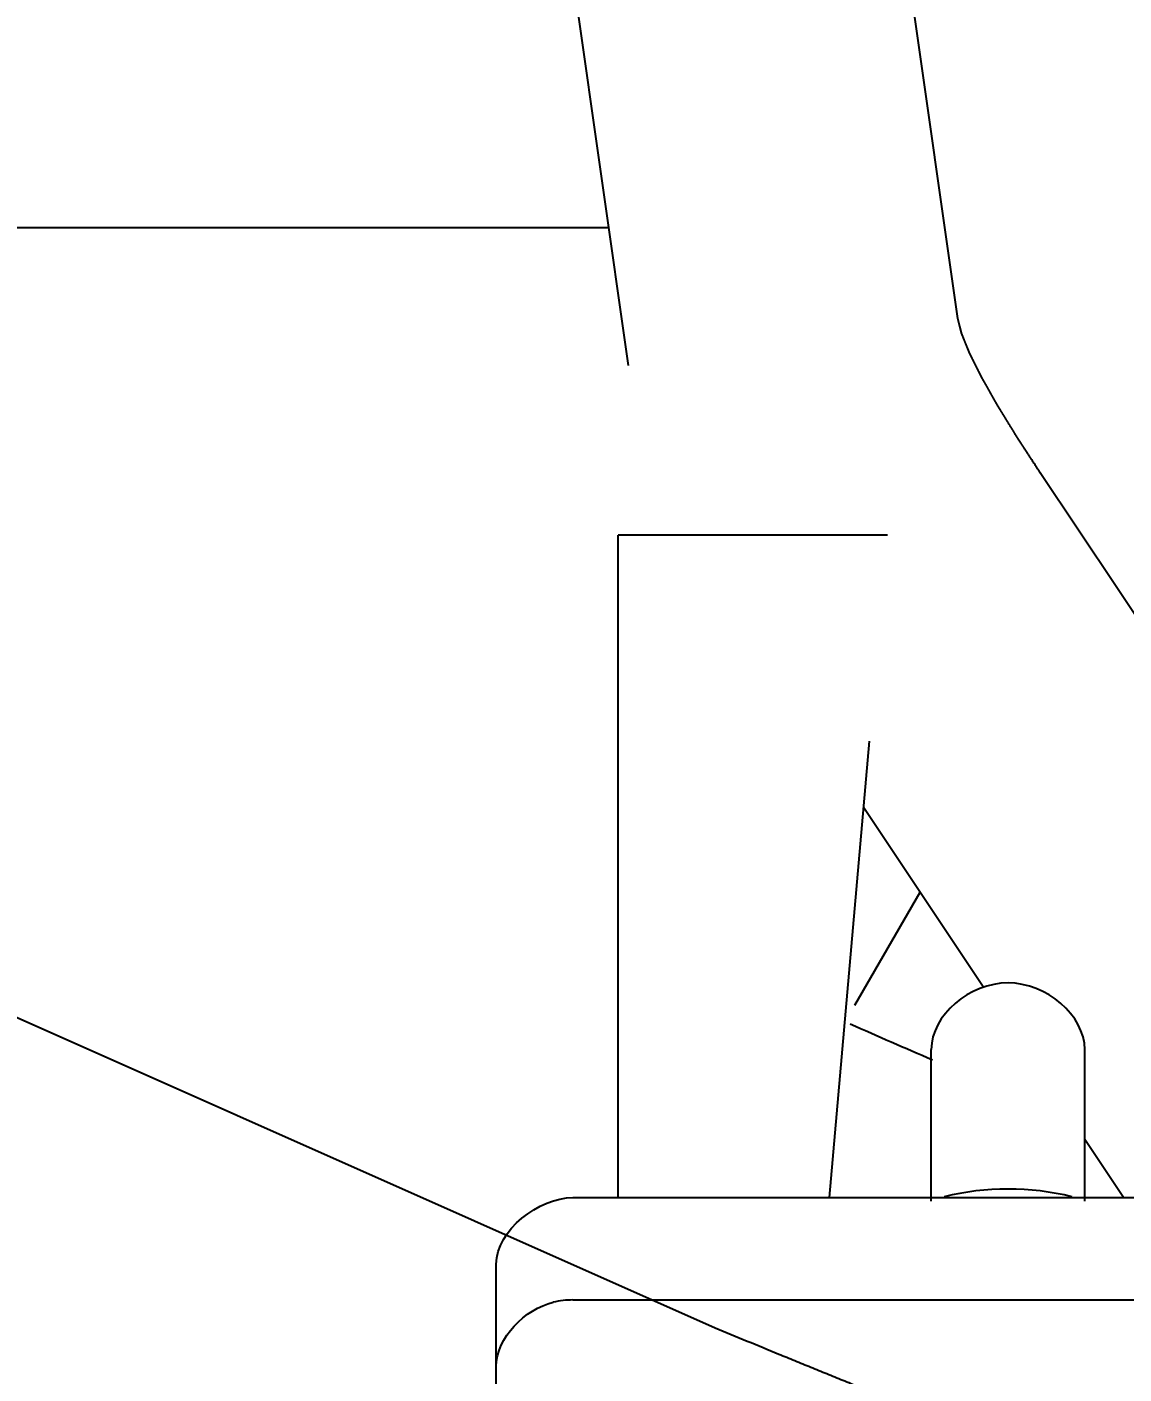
# Model space of a CAD drawing. Header units: millimetres. Extents: x 9130 to 9550, y -18883 to -17651.
# Drawn here: x 9353.1834 to 9353.3978, y -18046.4203 to -18046.1573 of the extents above; entities that cross this region are included whole.
import ezdxf

# ---------------------------------------------------------------- set-up
doc = ezdxf.new("R2010")
doc.units = ezdxf.units.MM
doc.linetypes.add('CENTER', pattern=[2, 1.25, -0.25, 0.25, -0.25])
for name, color, linetype in [('09__COSM', 7, 'Continuous'), ('2630768_VG06DXF_CONTINUOUS_LINE', 7, 'Continuous'), ('3884027_DKREDXF_CONTINUOUS_LINE', 7, 'Continuous'), ('DEFAULT_1', 7, 'CENTER')]:
    doc.layers.add(name, color=color, linetype=linetype)
doc.styles.add('KOTE ZA MONNTAZU', font='simplex.shx', dxfattribs={"width": 0.7, "oblique": 8, "height": 3})
doc.dimstyles.new('KOTE ZA MONTAZU u cm', dxfattribs={"dimscale": 0, "dimtxt": 1.5, "dimasz": 1.5, "dimexe": 0.8, "dimexo": 0.1, "dimgap": 1, "dimtad": 1, "dimdec": 1, "dimlfac": 10, "dimzin": 12, "dimdsep": 46, "dimtxsty": 'KOTE ZA MONNTAZU', "dimcen": 1.5, "dimclrt": 1, "dimadec": 0, "dimazin": 0, "dimtfac": 1, "dimtdec": 1, "dimtmove": 0, "dimatfit": 3, "dimfxl": 1, "dimtolj": 2, "dimtzin": 0, "dimarcsym": 0})

# ---------------------------------------------------------------- blocks, each defined once
blk = doc.blocks.new('*D1102')
at = {"color": 0, "lineweight": -2, "transparency": 16777216}
for p, q in [((9345.409900719793, -18047.62649770107), (9345.409900719793, -18048.7073860062)), ((9359.40990071979, -18047.62649770108), (9359.40990071979, -18048.7073860062)), ((9346.009900719793, -18048.5073860062), (9358.809900719789, -18048.5073860062))]:
    blk.add_line(p, q, dxfattribs=at)
at = {"color": 0, "transparency": 16777216}
for points in [[(9346.009900719793, -18048.4073860062), (9346.009900719793, -18048.6073860062), (9345.409900719793, -18048.5073860062)], [(9358.809900719789, -18048.4073860062), (9358.809900719789, -18048.6073860062), (9359.40990071979, -18048.5073860062)]]:
    blk.add_solid(points, dxfattribs=at)
at = {"layer": 'Defpoints', "color": 0, "transparency": 16777216}
for p in [(9345.409900719793, -18047.52649770107), (9359.40990071979, -18047.52649770108), (9359.40990071979, -18048.5073860062)]:
    blk.add_point(p, dxfattribs=at)
at = {"color": 1, "transparency": 16777216, "insert": (9352.40990071979, -18047.7073860062), "char_height": 3, "width": 6.92318780531059, "attachment_point": 5, "style": 'KOTE ZA MONNTAZU'}
blk.add_mtext('\\A2;{\\H0.4x;140 cm}', dxfattribs=at)

msp = doc.modelspace()

# ---------------------------------------------------------------- linework, layer by layer
at = {"layer": '09__COSM', "color": 2, "linetype": 'CENTER'}
for p, q in [((9353.36529784385, -18046.21419162647), (9353.321465108604, -18045.90736247976)), ((9352.666384425936, -18046.12179770107), (9353.317883595055, -18046.41135288735)), ((9353.494113379575, -18046.41339113153), (9353.381396370258, -18046.24431561755))]:
    msp.add_line(p, q, dxfattribs=at)
for points, knots in [([(9353.381396370258, -18046.24431561755), (9353.380852774402, -18046.24348168827), (9353.38003740593, -18046.24223081136), (9353.37895014672, -18046.24056290742), (9353.378270820644, -18046.23952060924), (9353.377726878856, -18046.23868644744), (9353.377388012092, -18046.23816583357), (9353.37714860717, -18046.23779992633), (9353.377015243621, -18046.23759314821), (9353.376894834031, -18046.23739507722), (9353.376739894344, -18046.23714451237), (9353.376371683147, -18046.23654560604), (9353.375817837945, -18046.2356462202), (9353.375080241096, -18046.2344476143), (9353.374465416147, -18046.23344868326), (9353.373973510652, -18046.23264947353), (9353.373666264017, -18046.23215017606), (9353.37342001177, -18046.23175025364), (9353.373267144312, -18046.23150140895), (9353.373158052202, -18046.23132499932), (9353.373098975886, -18046.23122766464), (9353.37305218816, -18046.23114340508), (9353.372989495912, -18046.23103360373), (9353.372891539713, -18046.23086042347), (9353.372768289339, -18046.2306430915), (9353.372571538732, -18046.23029583913), (9353.372325446051, -18046.22986160935), (9353.372030201072, -18046.22934060411), (9353.371734938204, -18046.22881957983), (9353.371439680663, -18046.22829856122), (9353.371144419698, -18046.22777753895), (9353.370849167108, -18046.22725652565), (9353.370603098227, -18046.22682232107), (9353.37040629906, -18046.2264750173), (9353.370258546905, -18046.2262143759), (9353.370135906074, -18046.22599769503), (9353.370049103805, -18046.22584499735), (9353.370000991612, -18046.22575933584), (9353.369960712642, -18046.22569059853), (9353.36993646842, -18046.22563902881), (9353.36989854969, -18046.22556428094), (9353.369834797848, -18046.2254362622), (9353.369742361372, -18046.22525191962), (9353.369632020762, -18046.22503133289), (9353.36948469624, -18046.22473699915), (9353.369300610511, -18046.22436915683), (9353.369079677572, -18046.22392771386), (9353.36885875301, -18046.22348627986), (9353.368637825, -18046.22304484216), (9353.3684169024, -18046.22260341029), (9353.36819596161, -18046.22216195882), (9353.368011900411, -18046.22179414306), (9353.367864525846, -18046.22149975515), (9353.367772702697, -18046.22131607072), (9353.36769858929, -18046.22116841776), (9353.36765376264, -18046.22107774421), (9353.3676144789, -18046.22100151879), (9353.367587689454, -18046.22093875205), (9353.36754661205, -18046.22083516236), (9353.367484901735, -18046.22068391505), (9353.367387857632, -18046.22044374238), (9353.367265972769, -18046.22014290205), (9353.36707128247, -18046.2196619082), (9353.366827797427, -18046.21906053383), (9353.36658439419, -18046.21845924933), (9353.366389573008, -18046.21797811168), (9353.366268015352, -18046.21767763084), (9353.366170300464, -18046.21743672122), (9353.366110297784, -18046.21728734998), (9353.36606615329, -18046.21718039067), (9353.366044280187, -18046.21712302522), (9353.366035035755, -18046.21707980227), (9353.366019156181, -18046.21702093122), (9353.365996165334, -18046.21692944367), (9353.365966599375, -18046.21681415765), (9353.365919756276, -18046.21663021789), (9353.365861043743, -18046.21640011551), (9353.36579065661, -18046.21612406871), (9353.365696783405, -18046.21575597976), (9353.365532516402, -18046.21511183655), (9353.365391712307, -18046.21455970953), (9353.365297843755, -18046.2141916258)], [0, 0, 0, 0, 0.0625, 0.09375, 0.125, 0.140625, 0.15625, 0.1640625, 0.16796875, 0.171875, 0.1796875, 0.1875, 0.21875, 0.25, 0.28125, 0.296875, 0.3125, 0.3203125, 0.328125, 0.33203125, 0.333984375, 0.3359375, 0.33984375, 0.34375, 0.3515625, 0.359375, 0.375, 0.390625, 0.40625, 0.421875, 0.4375, 0.453125, 0.46875, 0.4765625, 0.484375, 0.4921875, 0.49609375, 0.498046875, 0.5, 0.501953125, 0.50390625, 0.5078125, 0.515625, 0.5234375, 0.53125, 0.546875, 0.5625, 0.578125, 0.59375, 0.609375, 0.625, 0.640625, 0.6484375, 0.65625, 0.66015625, 0.6640625, 0.666015625, 0.66796875, 0.671875, 0.6796875, 0.6875, 0.703125, 0.71875, 0.75, 0.78125, 0.796875, 0.8125, 0.8203125, 0.828125, 0.83203125, 0.833984375, 0.8359375, 0.83984375, 0.84375, 0.8515625, 0.859375, 0.875, 0.890625, 0.90625, 0.9375, 1, 1, 1, 1]), ([(9353.317883595055, -18046.41135288735), (9353.3220360816, -18046.41305057202), (9353.328264811424, -18046.41559709903), (9353.336569784517, -18046.41899246837), (9353.342798514337, -18046.42153899538), (9353.349027244158, -18046.42408552239), (9353.355255973978, -18046.4266320494), (9353.361484703802, -18046.42917857641), (9353.366675311985, -18046.43130068225), (9353.370827798537, -18046.43299836693), (9353.373423102612, -18046.43405941983), (9353.375499345924, -18046.4349082622), (9353.37705652826, -18046.43554489385), (9353.37861371117, -18046.43618152598), (9353.380170891929, -18046.43681815635), (9353.381468549245, -18046.43734868711), (9353.382376896274, -18046.43772004795), (9353.38289597216, -18046.43793227084), (9353.383285221496, -18046.438091391), (9353.383674690916, -18046.43825069084), (9353.38396617591, -18046.4383696619), (9353.38416145892, -18046.4384497595), (9353.384241398782, -18046.43848196753), (9353.384308682043, -18046.43851045391), (9353.38436378227, -18046.43852899322), (9353.384454547153, -18046.43855681536), (9353.384587164643, -18046.43859897262), (9353.384797702141, -18046.43866507666), (9353.385061439143, -18046.43874816812), (9353.385483102496, -18046.43888085657), (9353.386010290053, -18046.43904680562), (9353.386642868742, -18046.4392459066), (9353.387486323189, -18046.43951138781), (9353.388540635695, -18046.43984323478), (9353.389805813074, -18046.44024145309), (9353.39149271542, -18046.44077241015), (9353.393601343641, -18046.44143610671), (9353.396131697382, -18046.44223254249), (9353.398662051151, -18046.44302897828), (9353.40203585617, -18046.44409089268), (9353.406253112445, -18046.44541828567), (9353.411313819977, -18046.44701115726), (9353.41637452751, -18046.44860402885), (9353.420591783784, -18046.44993142184), (9353.423965588807, -18046.45099333624), (9353.426495942565, -18046.45178977203), (9353.429026296357, -18046.45258620784), (9353.431134924404, -18046.45324990427), (9353.432821827102, -18046.45378086161), (9353.434087003416, -18046.45417907907), (9353.435141319262, -18046.45451092868), (9353.435984766895, -18046.4547764045), (9353.436617366397, -18046.45497552195), (9353.437144488826, -18046.45514141947), (9353.437566285053, -18046.45527421304), (9353.437829683904, -18046.45535703699), (9353.438040915507, -18046.45542369013), (9353.438171765853, -18046.45546444941), (9353.438265704734, -18046.45549478249), (9353.438315717247, -18046.45550929692), (9353.438351916213, -18046.45551319264), (9353.438401894653, -18046.45552169811), (9353.438479216968, -18046.45553327499), (9353.438576774888, -18046.45554844181), (9353.438732361736, -18046.45557231989), (9353.438927018846, -18046.4556023009), (9353.439160533098, -18046.45563822101), (9353.439471911346, -18046.4556861344), (9353.440016811206, -18046.45576997356), (9353.440795245888, -18046.45588974864), (9353.441729364802, -18046.45603347666), (9353.442663484444, -18046.45617720524), (9353.443597603886, -18046.45632093366), (9353.444843096548, -18046.45651257161), (9353.44639996235, -18046.45675211904), (9353.448890947648, -18046.45713539493), (9353.452004679266, -18046.45761448979), (9353.455741157211, -18046.45818940362), (9353.459477635153, -18046.45876431745), (9353.462591366771, -18046.4592434123), (9353.465082352066, -18046.45962668819), (9353.466950591037, -18046.4599141451), (9353.468818830012, -18046.46020160202), (9353.470687068982, -18046.46048905894), (9353.472243934788, -18046.46072860636), (9353.473489427442, -18046.46092024431), (9353.474423546906, -18046.46106397275), (9353.475201979882, -18046.46118374651), (9353.475824726063, -18046.46127956539), (9353.47629178624, -18046.46135142991), (9353.476758844352, -18046.46142329305), (9353.477148065884, -18046.46148318327), (9353.477459428685, -18046.4615310859), (9353.477654063276, -18046.46156104678), (9353.477809695743, -18046.46158496571), (9353.477926626003, -18046.46160304117), (9353.478023412854, -18046.46161767059), (9353.478092449133, -18046.46162876186), (9353.478129891259, -18046.46163377145), (9353.478163627105, -18046.46164127041), (9353.478175749524, -18046.46163446647), (9353.478199451756, -18046.46163038356), (9353.478237418103, -18046.46162091399), (9353.478293492144, -18046.46160860129), (9353.478359994953, -18046.46159330588), (9353.478448939915, -18046.46157309369), (9353.478560027112, -18046.46154776625), (9353.478737819163, -18046.4615072771), (9353.478960041202, -18046.46145665374), (9353.479226715377, -18046.46139591082), (9353.479493387482, -18046.46133516653), (9353.479848951012, -18046.46125417462), (9353.480293405179, -18046.46115293457), (9353.480826750283, -18046.46103144659), (9353.481537877049, -18046.46086946258), (9353.482426785524, -18046.46066698258), (9353.483493475685, -18046.46042400657), (9353.484560165847, -18046.46018103057), (9353.485626856012, -18046.45993805457), (9353.487049109563, -18046.45961408656), (9353.488826926501, -18046.45920912655), (9353.490960306832, -18046.45872317454), (9353.493093687155, -18046.45823722253), (9353.494871504097, -18046.45783226253), (9353.496293757644, -18046.45750829452), (9353.497182666122, -18046.45730581452), (9353.49789379288, -18046.45714383051), (9353.49842713801, -18046.45702234254), (9353.498960482908, -18046.45690085442), (9353.499493828685, -18046.45677936686), (9353.499938280753, -18046.45667812548), (9353.500249402585, -18046.45660725993), (9353.50042717808, -18046.45656676001), (9353.500560533395, -18046.45653640006), (9353.500671587355, -18046.45651105233), (9353.500760599794, -18046.45649088132), (9353.500815847126, -18046.45647803037), (9353.500860927737, -18046.45646830858), (9353.50088708897, -18046.45646095707), (9353.500912631234, -18046.45645799708), (9353.500921331708, -18046.45644437249), (9353.500928733813, -18046.4564155753), (9353.500943390272, -18046.45637702128), (9353.500964559384, -18046.45631389034), (9353.500991801864, -18046.45623547126), (9353.501034953284, -18046.4561097243), (9353.501089042335, -18046.45595263544), (9353.501153885083, -18046.45576408822), (9353.501240364481, -18046.4555127061), (9353.501348456042, -18046.45519847359), (9353.501478169203, -18046.45482139666), (9353.501651118933, -18046.45431862669), (9353.501867306497, -18046.45369016447), (9353.502126731402, -18046.45293600971), (9353.502386156351, -18046.45218185497), (9353.502732056268, -18046.45117631531), (9353.50316443117, -18046.44991939075), (9353.50368328105, -18046.44841108127), (9353.504115655947, -18046.4471541567), (9353.504461555867, -18046.44614861704), (9353.504720980809, -18046.4453944623), (9353.50498040575, -18046.44464030756), (9353.505239830682, -18046.44388615281), (9353.505499255656, -18046.44313199809), (9353.505715442994, -18046.44250353574), (9353.505888393187, -18046.44200076606), (9353.506018104943, -18046.44162368825), (9353.506126200913, -18046.44130945847), (9353.506212671311, -18046.44105807077), (9353.506277541537, -18046.44086954061), (9353.506331544619, -18046.44071239837), (9353.506374871433, -18046.44058676032), (9353.506401667548, -18046.44050806406), (9353.506423752891, -18046.44044550208), (9353.506436076665, -18046.44040549951), (9353.50644766855, -18046.44037930409), (9353.506449653085, -18046.44036150903), (9353.506434160323, -18046.44033306712), (9353.506420778564, -18046.4403011602), (9353.5063960235, -18046.44024807187), (9353.506366224747, -18046.44018240901), (9353.50631790676, -18046.44007695857), (9353.50625772885, -18046.43994527927), (9353.50618542138, -18046.43978720688), (9353.506089044202, -18046.43957646365), (9353.505920368867, -18046.4392076537), (9353.505679412088, -18046.43868078721), (9353.50539026053, -18046.43804854533), (9353.505101109886, -18046.43741630401), (9353.504811959001, -18046.43678406254), (9353.504426424572, -18046.43594107396), (9353.503944506507, -18046.43488733823), (9353.503366204839, -18046.43362285535), (9353.502787903164, -18046.43235837248), (9353.502016834273, -18046.43067239531), (9353.501052998157, -18046.42856492385), (9353.499896394818, -18046.4260359581), (9353.498739791476, -18046.42350699235), (9353.497583188137, -18046.4209780266), (9353.49604105035, -18046.41760607226), (9353.494884447007, -18046.41507710651), (9353.494113378116, -18046.41339112934)], [0, 0, 0, 0, 0.03125, 0.046875, 0.0625, 0.078125, 0.09375, 0.109375, 0.125, 0.1328125, 0.140625, 0.14453125, 0.1484375, 0.15234375, 0.15625, 0.16015625, 0.162109375, 0.1630859375, 0.1640625, 0.1650390625, 0.166015625, 0.1662597656, 0.1665039062, 0.1666259766, 0.1667480469, 0.1669921875, 0.1674804688, 0.16796875, 0.1689453125, 0.169921875, 0.171875, 0.173828125, 0.17578125, 0.1796875, 0.18359375, 0.1875, 0.1953125, 0.203125, 0.2109375, 0.21875, 0.234375, 0.25, 0.265625, 0.28125, 0.2890625, 0.296875, 0.3046875, 0.3125, 0.31640625, 0.3203125, 0.32421875, 0.326171875, 0.328125, 0.330078125, 0.3310546875, 0.33203125, 0.3325195312, 0.3330078125, 0.3332519531, 0.3333740234, 0.3334960938, 0.3337402344, 0.333984375, 0.3344726562, 0.3349609375, 0.3359375, 0.3369140625, 0.337890625, 0.33984375, 0.34375, 0.34765625, 0.3515625, 0.35546875, 0.359375, 0.3671875, 0.375, 0.390625, 0.40625, 0.421875, 0.4375, 0.4453125, 0.453125, 0.4609375, 0.46875, 0.4765625, 0.48046875, 0.484375, 0.48828125, 0.490234375, 0.4921875, 0.494140625, 0.49609375, 0.4970703125, 0.498046875, 0.4985351562, 0.4990234375, 0.4995117188, 0.4997558594, 0.4998779297, 0.5, 0.5001220703, 0.5002441406, 0.5004882812, 0.5009765625, 0.5014648438, 0.501953125, 0.5029296875, 0.50390625, 0.505859375, 0.5078125, 0.509765625, 0.51171875, 0.515625, 0.51953125, 0.5234375, 0.53125, 0.5390625, 0.546875, 0.5546875, 0.5625, 0.578125, 0.59375, 0.609375, 0.625, 0.6328125, 0.640625, 0.64453125, 0.6484375, 0.65234375, 0.65625, 0.66015625, 0.662109375, 0.6630859375, 0.6640625, 0.6650390625, 0.6655273438, 0.666015625, 0.6662597656, 0.6665039062, 0.6666259766, 0.6667480469, 0.6669921875, 0.6674804688, 0.66796875, 0.6689453125, 0.669921875, 0.671875, 0.673828125, 0.67578125, 0.6796875, 0.68359375, 0.6875, 0.6953125, 0.703125, 0.7109375, 0.71875, 0.734375, 0.75, 0.765625, 0.7734375, 0.78125, 0.7890625, 0.796875, 0.8046875, 0.8125, 0.81640625, 0.8203125, 0.82421875, 0.826171875, 0.828125, 0.830078125, 0.8310546875, 0.83203125, 0.8325195312, 0.8330078125, 0.8332519531, 0.8333740234, 0.8334960938, 0.8337402344, 0.833984375, 0.8344726562, 0.8349609375, 0.8359375, 0.8369140625, 0.837890625, 0.83984375, 0.84375, 0.84765625, 0.8515625, 0.85546875, 0.859375, 0.8671875, 0.875, 0.8828125, 0.890625, 0.90625, 0.921875, 0.9375, 0.953125, 0.96875, 1, 1, 1, 1])]:
    msp.add_open_spline(points, degree=3, knots=knots, dxfattribs=at)
at = {"layer": '2630768_VG06DXF_CONTINUOUS_LINE', "color": 7, "linetype": 'Continuous'}
for p, q in [((9353.300951126761, -18046.22338401462), (9353.257118391515, -18045.91655486791)), ((9353.370231915751, -18046.34474935225), (9353.346897574209, -18046.30974783994)), ((9353.397655638388, -18046.3858849362), (9353.390100659793, -18046.37455246831))]:
    msp.add_line(p, q, dxfattribs=at)
msp.add_arc((9353.861343347775, -18045.18899114754), 1.272728196341, 246.0297824886787, 246.8184252519895, dxfattribs=at)
at = {"layer": '3884027_DKREDXF_CONTINUOUS_LINE', "color": 7, "linetype": 'Continuous'}
msp.add_line((9353.297110224828, -18046.19649770107), (9353.178900719793, -18046.19649770107), dxfattribs=at)
at = {"layer": '3884027_DKREDXF_CONTINUOUS_LINE', "color": 6, "linetype": 'Continuous'}
for p, q in [((9353.298900719792, -18046.3858849362), (9353.298900719792, -18046.25649770107)), ((9353.351556357693, -18046.25649770107), (9353.298900719792, -18046.25649770107)), ((9353.340236441416, -18046.3858849362), (9353.348034644814, -18046.29675106347)), ((9353.345168037604, -18046.34832188012), (9353.357905567906, -18046.32625983048)), ((9353.360100659795, -18046.3865664867), (9353.360100659795, -18046.35694323356)), ((9353.390100659793, -18046.3865664867), (9353.390100659793, -18046.35694323356)), ((9353.290100659791, -18046.3858849362), (9353.460100659793, -18046.3858849362)), ((9353.275100659792, -18046.48815734697), (9353.275100659792, -18046.39887531575)), ((9353.290100659791, -18046.4058849432), (9353.460100659793, -18046.4058849432))]:
    msp.add_line(p, q, dxfattribs=at)
msp.add_arc((9353.2901234139, -18046.42308144463), 0.017196516491, 90.07581272692427, 103.1188778463303, dxfattribs=at)
for points in [[(9353.390100659793, -18046.35694323356), (9353.390100659793, -18046.35032885561), (9353.375100659794, -18046.33757685242), (9353.360100659795, -18046.35032885561), (9353.360100659795, -18046.35694323356)], [(9353.387563955288, -18046.38570811739), (9353.379492840011, -18046.38373471587), (9353.370708479577, -18046.38373471587), (9353.3626373643, -18046.38570811739)], [(9353.275100659792, -18046.39887531575), (9353.275100659792, -18046.3922609378), (9353.283486281847, -18046.3858849362), (9353.290100659791, -18046.3858849362)], [(9353.275100659792, -18046.41887532274), (9353.275100659792, -18046.41328826018), (9353.280778388018, -18046.40759906214), (9353.2862202827, -18046.40633373595)]]:
    msp.add_open_spline(points, degree=3, dxfattribs=at)
at = {"layer": 'DEFAULT_1', "color": 2, "linetype": 'CENTER'}
msp.add_arc((9353.326900719794, -18046.41549770107), 0.3180000000000001, 180, 270, dxfattribs=at)

# ---------------------------------------------------------------- dimensions: what is measured, and where the dimension line sits
at = {"color": 4}
dim = msp.add_linear_dim(base=(9359.40990071979, -18048.5073860062), p1=(9345.409900719793, -18047.52649770107), p2=(9359.40990071979, -18047.52649770108), text='{\\H0.4x;<>}', dimstyle='KOTE ZA MONTAZU u cm', override={"dimscale": 1, "dimasz": 0.6, "dimexe": 0.2, "dimgap": 0.2, "dimpost": ' cm'}, dxfattribs=at)
dim.commit()
dim.dimension.update_dxf_attribs({"geometry": '*D1102', "text_midpoint": (9352.40990071979, -18048.5073860062), "dimtype": 160})

doc.saveas('drawing.dxf')
